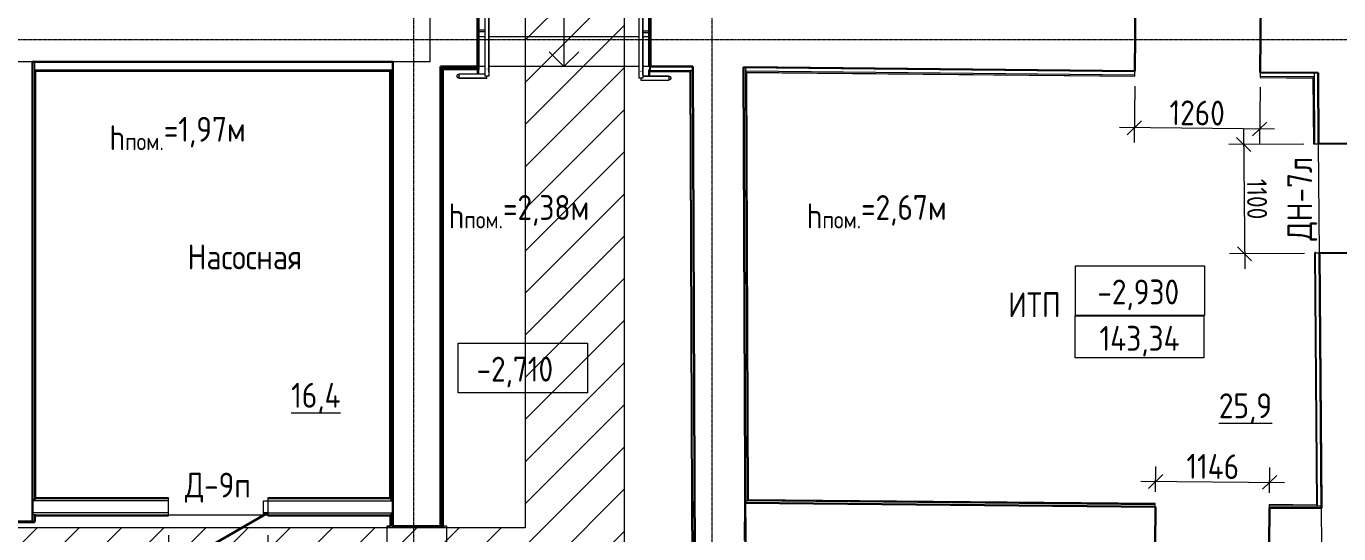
# Model space of a CAD drawing. Header units: millimetres. Extents: x 504091 to 2165846, y 135022 to 442887.
# Drawn here: x 610052 to 623248, y 213026 to 218134 of the extents above; entities that cross this region are included whole.
import ezdxf

# ---------------------------------------------------------------- set-up
doc = ezdxf.new("R2010")
doc.units = ezdxf.units.MM
doc.linetypes.add('ADSK_Линия сетки', pattern=[25, 20, -2.5, 0, -2.5])
doc.linetypes.add('осеваяX2', pattern=[4, 2.5, -0.5, 0.5, -0.5])
doc.layers.get('Defpoints').update_dxf_attribs({"color": 255})
for name, color, linetype, lineweight in [('Аннотация', 7, 'Continuous', 9), ('Двери', 7, 'Continuous', 20), ('Лестницы', 7, 'Continuous', 18), ('Марки дверей', 7, 'Continuous', 20), ('Марки помещений', 7, 'Continuous', 20), ('Ограждение', 7, 'Continuous', 18), ('Оси', 165, 'осеваяX2', 13), ('отметки', 7, 'Continuous', 20), ('Пандусы', 7, 'Continuous', 18), ('Перекрытие', 7, 'Continuous', 18), ('размеры', 7, 'Continuous', 9), ('Стены внутренние', 7, 'Continuous', 18), ('Стены несущие', 7, 'Continuous', 30), ('Стены отделка', 7, 'Continuous', 30), ('Стены перегородки', 7, 'Continuous', 30), ('Стены штриховка', 7, 'Continuous', 18), ('Стрелки вверх', 7, 'Continuous', 18), ('Узлы', 7, 'Continuous', 18)]:
    doc.layers.add(name, color=color, linetype=linetype, lineweight=lineweight)
doc.layers.add('Линии', color=7, linetype='Continuous', lineweight=9, true_color=0x00a600)
doc.layers.add('Штриховка', color=252, linetype='Continuous')
doc.styles.add('GOST Common_1', font='GOST_Common.ttf', dxfattribs={"width": 0.9, "height": 250})
doc.styles.add('GOST Common_2', font='GOST_Common.ttf', dxfattribs={"width": 0.9, "height": 200})
doc.styles.add('GOST Common_4', font='GOST_Common.ttf', dxfattribs={"width": 0.9, "height": 200})
doc.dimstyles.new('ADSK_Основной_2_5_мм', dxfattribs={"dimscale": 304.8, "dimtxt": 251.428749, "dimasz": 0.463911, "dimexe": 0.492126, "dimexo": 0.492126, "dimgap": 0.098425, "dimtad": 1, "dimdec": 3, "dimrnd": 0.001, "dimdsep": 46, "dimtxsty": 'GOST Common_1', "dimblk1": 'OBLIQUE', "dimblk2": 'OBLIQUE', "dimsah": 1, "dimcen": 0.09, "dimdle": 0.492126, "dimazin": 2, "dimtfac": 1, "dimtdec": 4, "dimtix": 1, "dimtmove": 0, "dimatfit": 3, "dimfxl": 0, "dimtvp": 1, "dimtolj": 1, "dimtzin": 0, "dimlwd": 20, "dimlwe": 20, "dimarcsym": 0})
doc.dimstyles.new('ADSK_Основной_2_5_мм_Округление_до_1_мм', dxfattribs={"dimscale": 304.8, "dimtxt": 251.428749, "dimasz": 0.463911, "dimexe": 0.492126, "dimexo": 0.492126, "dimgap": 0.098425, "dimtad": 1, "dimdec": 0, "dimdsep": 46, "dimtxsty": 'GOST Common_1', "dimblk1": 'OBLIQUE', "dimblk2": 'OBLIQUE', "dimsah": 1, "dimcen": 0.09, "dimdle": 0.492126, "dimazin": 2, "dimtfac": 1, "dimtdec": 4, "dimtix": 1, "dimtmove": 0, "dimatfit": 3, "dimfxl": 0, "dimtvp": 1, "dimtolj": 1, "dimtzin": 0, "dimlwd": 20, "dimlwe": 20, "dimarcsym": 0})
doc.dimstyles.new('ADSK_Основной_2_мм', dxfattribs={"dimscale": 304.8, "dimtxt": 201.142999, "dimasz": 0.463911, "dimexe": 0.492126, "dimexo": 0.492126, "dimgap": 0.098425, "dimtad": 1, "dimrnd": 0.01, "dimdsep": 46, "dimtxsty": 'GOST Common_4', "dimblk1": 'OBLIQUE', "dimblk2": 'OBLIQUE', "dimsah": 1, "dimcen": 0.09, "dimdle": 0.492126, "dimazin": 2, "dimtfac": 1, "dimtdec": 4, "dimtix": 1, "dimtmove": 0, "dimatfit": 3, "dimfxl": 0, "dimtvp": 1, "dimtolj": 1, "dimtzin": 0, "dimlwd": 20, "dimlwe": 20, "dimarcsym": 0})

# ---------------------------------------------------------------- blocks, each defined once
blk = doc.blocks.new('AC_Дверь_Однопольная_Стальная - 850х1850Н нов Д9п EI30-6474928-План подвала')
at = {"layer": 'Двери', "lineweight": 30}
blk.add_line((-500, 60), (366, 560), dxfattribs=at)
blk = doc.blocks.new('Тип перил - Перила_Внутренний_-6517018-План подвала')
at = {"layer": 'Ограждение'}
for p, q in [((46583, 20810), (46303, 20810)), ((46303, 20792), (46303, 20788)), ((46303, 20770), (46583, 20770)), ((46563, 20770), (46563, 19917)), ((46583, 20788), (46583, 20792)), ((46583, 20790), (46585, 20790)), ((46603, 19917), (46603, 20790)), ((46563, 19898), (46303, 19898)), ((46303, 19880), (46303, 19876)), ((46303, 19858), (46583, 19858)), ((46583, 19876), (46583, 19878))]:
    blk.add_line(p, q, dxfattribs=at)
at = {"layer": 'Ограждение', "flags": 128}
blk.add_lwpolyline([(46585, 19947), (46583, 19947), (46581, 19947)], dxfattribs=at)
blk = doc.blocks.new('Тип перил - D40-16087-План подвала')
at = {"layer": 'Ограждение', "flags": 128}
for points in [[(0, 20), (1, 20), (2, 20), (2, 20), (3, 20), (4, 20), (5, 19), (6, 19), (6, 19), (7, 19), (8, 18), (9, 18), (9, 18), (10, 17), (11, 17), (11, 17), (12, 16), (13, 16), (13, 15), (14, 14), (14, 14), (15, 13), (15, 13), (16, 12), (16, 11), (17, 11), (17, 10), (18, 9), (18, 9), (18, 8), (19, 7), (19, 6), (19, 6), (19, 5), (20, 4), (20, 3), (20, 3), (20, 2), (20, 1), (20, 0), (20, 0)], [(20, 0), (20, -1), (20, -2), (20, -2), (20, -3), (20, -4), (19, -5), (19, -6), (19, -6), (19, -7), (18, -8), (18, -9), (18, -9), (17, -10), (17, -11), (17, -11), (16, -12), (16, -13), (15, -13), (14, -14), (14, -14), (13, -15), (13, -15), (12, -16), (11, -16), (11, -17), (10, -17), (9, -18), (9, -18), (8, -18), (7, -19), (6, -19), (6, -19), (5, -19), (4, -20), (3, -20), (3, -20), (2, -20), (1, -20), (0, -20), (0, -20)]]:
    blk.add_lwpolyline(points, dxfattribs=at)
blk = doc.blocks.new('Тип перил - Перила_Внутренний_-V1-План подвала')
at = {"layer": 'Ограждение'}
for p, q in [((46303, 20810), (46303, 20770)), ((46303, 20810), (46583, 20810)), ((46303, 20770), (46583, 20770)), ((46563, 20770), (46563, 19878)), ((46583, 20810), (46583, 20770)), ((46603, 20790), (46583, 20790)), ((46603, 20790), (46603, 19878)), ((46303, 19858), (46303, 19898)), ((46563, 19898), (46303, 19898)), ((46583, 19858), (46303, 19858)), ((46603, 19878), (46563, 19878)), ((46583, 19858), (46583, 19878))]:
    blk.add_line(p, q, dxfattribs=at)
blk = doc.blocks.new('Тип перил - Перила_Внутренний_-6527315-План подвала')
at = {"layer": 'Ограждение'}
for p, q in [((48112, 20790), (48112, 19896)), ((48130, 20790), (48132, 20790)), ((48412, 20810), (48132, 20810)), ((48132, 20792), (48132, 20788)), ((48132, 20770), (48412, 20770)), ((48152, 19896), (48152, 20770)), ((48412, 20788), (48412, 20792)), ((48132, 19858), (48132, 19856)), ((48132, 19838), (48412, 19838)), ((48412, 19878), (48152, 19878)), ((48412, 19856), (48412, 19860))]:
    blk.add_line(p, q, dxfattribs=at)
at = {"layer": 'Ограждение', "flags": 128}
blk.add_lwpolyline([(48134, 19926), (48132, 19927), (48130, 19926)], dxfattribs=at)
blk = doc.blocks.new('Тип перил - D40-V2-План подвала')
at = {"layer": 'Ограждение', "flags": 128}
for points in [[(0, 20), (1, 20), (2, 20), (2, 20), (3, 20), (4, 20), (5, 19), (6, 19), (6, 19), (7, 19), (8, 18), (9, 18), (9, 18), (10, 17), (11, 17), (11, 17), (12, 16), (13, 16), (13, 15), (14, 14), (14, 14), (15, 13), (15, 13), (16, 12), (16, 11), (17, 11), (17, 10), (18, 9), (18, 9), (18, 8), (19, 7), (19, 6), (19, 6), (19, 5), (20, 4), (20, 3), (20, 3), (20, 2), (20, 1), (20, 0), (20, 0)], [(20, 0), (20, -1), (20, -2), (20, -2), (20, -3), (20, -4), (19, -5), (19, -6), (19, -6), (19, -7), (18, -8), (18, -9), (18, -9), (17, -10), (17, -11), (17, -11), (16, -12), (16, -13), (15, -13), (14, -14), (14, -14), (13, -15), (13, -15), (12, -16), (11, -16), (11, -17), (10, -17), (9, -18), (9, -18), (8, -18), (7, -19), (6, -19), (6, -19), (5, -19), (4, -20), (3, -20), (3, -20), (2, -20), (1, -20), (0, -20), (0, -20)]]:
    blk.add_lwpolyline(points, dxfattribs=at)
blk = doc.blocks.new('Тип перил - Перила_Внутренний_-V3-План подвала')
at = {"layer": 'Ограждение'}
for p, q in [((48132, 20790), (48112, 20790)), ((48112, 20790), (48112, 19858)), ((48132, 20770), (48132, 20810)), ((48412, 20810), (48132, 20810)), ((48412, 20770), (48132, 20770)), ((48152, 20770), (48152, 19858)), ((48412, 20770), (48412, 20810)), ((48152, 19858), (48112, 19858)), ((48132, 19858), (48132, 19838)), ((48132, 19838), (48412, 19838)), ((48152, 19878), (48412, 19878)), ((48412, 19878), (48412, 19838))]:
    blk.add_line(p, q, dxfattribs=at)
blk = doc.blocks.new('ADSK_Ограждение_Опоры_Г_образная - D15 высота60 консоль80-V7-План подвала')
at = {"layer": 'Ограждение'}
for p, q in [((-7, 76), (-7, 20)), ((8, 20), (8, 76))]:
    blk.add_line(p, q, dxfattribs=at)
blk = doc.blocks.new('ADSK_Ограждение_Опоры_Г_образная - D15 высота60 консоль80-V8-План подвала')
at = {"layer": 'Ограждение'}
for p, q in [((-7.5, 66), (-7.5, 20)), ((7.5, 20), (7.5, 66))]:
    blk.add_line(p, q, dxfattribs=at)
blk = doc.blocks.new('ADSK_Ограждение_Опоры_Г_образная - D15 высота60 консоль80-V9-План подвала')
at = {"layer": 'Ограждение'}
for p, q in [((-7.5, 76), (-7.5, 20)), ((7.5, 20), (7.5, 76))]:
    blk.add_line(p, q, dxfattribs=at)
blk = doc.blocks.new('ADSK_Ограждение_Опоры_Г_образная - D15 высота60 консоль80-V10-План подвала')
at = {"layer": 'Ограждение'}
for p, q in [((0, 80), (-8, 80)), ((-8, 80), (-8, 20)), ((3, 80), (0, 80)), ((8, 20), (8, 76))]:
    blk.add_line(p, q, dxfattribs=at)
blk = doc.blocks.new('Высотные отметки - Рамка-12095-План подвала')
at = {"layer": 'Аннотация', "lineweight": 20}
for p, q in [((-6.5, 0), (-6.5, 5)), ((-6.5, 5), (6.5, 5)), ((6.5, 5), (6.5, 0)), ((6.5, 0), (-6.5, 0))]:
    blk.add_line(p, q, dxfattribs=at)
blk = doc.blocks.new('_Oblique')
at = {"color": 0, "linetype": 'ByBlock', "lineweight": -2}
blk.add_line((-0.5, -0.5), (0.5, 0.5), dxfattribs=at)
blk = doc.blocks.new('*D488')
at = {"layer": 'Defpoints', "color": 0, "lineweight": 20, "transparency": 16777216}
for p in [(611482, 213162), (612482, 213162), (612482, 212488)]:
    blk.add_point(p, dxfattribs=at)
at = {"layer": 'размеры', "color": 0, "lineweight": 20, "transparency": 16777216}
for p, q in [((611482, 213012), (611482, 212338)), ((612482, 213012), (612482, 212338)), ((611332, 212488), (612632, 212488))]:
    blk.add_line(p, q, dxfattribs=at)
at = {"layer": 'размеры', "color": 0, "lineweight": 20, "transparency": 16777216, "xscale": 141.4, "yscale": 141.4, "zscale": 141.4, "rotation": 180}
blk.add_blockref('_Oblique', (611482, 212488), dxfattribs=at)
at = {"layer": 'размеры', "color": 0, "lineweight": 20, "transparency": 16777216, "xscale": 141.4, "yscale": 141.4, "zscale": 141.4}
blk.add_blockref('_Oblique', (612482, 212488), dxfattribs=at)
at = {"layer": 'размеры', "color": 0, "lineweight": 20, "transparency": 16777216, "insert": (611982, 212618), "char_height": 200, "width": 560.47, "attachment_point": 5, "style": 'GOST Common_4'}
blk.add_mtext('\\A1;1000', dxfattribs=at)
blk = doc.blocks.new('*D490')
at = {"layer": 'Defpoints', "color": 0, "lineweight": 20, "transparency": 16777216}
for p in [(623045, 216949), (622300, 215843), (623054, 215849)]:
    blk.add_point(p, dxfattribs=at)
at = {"layer": 'размеры', "color": 0, "lineweight": 20, "transparency": 16777216}
for p, q in [((622290, 217093), (622302, 215693)), ((622895, 216948), (622141, 216942)), ((622904, 215848), (622150, 215842))]:
    blk.add_line(p, q, dxfattribs=at)
at = {"layer": 'размеры', "color": 0, "lineweight": 20, "transparency": 16777216, "xscale": 141.4, "yscale": 141.4, "zscale": 141.4}
for p, rotation in [((622291, 216943), 90.46578368436715), ((622300, 215843), 270.4657836843672)]:
    blk.add_blockref('_Oblique', p, dxfattribs=dict(at, rotation=rotation))
at = {"layer": 'размеры', "color": 0, "lineweight": 20, "transparency": 16777216, "insert": (622426, 216394), "char_height": 200, "width": 515.47, "attachment_point": 5, "rotation": 270.4658, "style": 'GOST Common_4'}
blk.add_mtext('\\A1;1100', dxfattribs=at)
blk = doc.blocks.new('*D472')
at = {"layer": 'Defpoints', "color": 0, "lineweight": 20, "transparency": 16777216}
for p in [(621198, 217682), (622458, 217669), (621192, 217112)]:
    blk.add_point(p, dxfattribs=at)
at = {"layer": 'размеры', "color": 0, "lineweight": 20, "transparency": 16777216}
for p, q in [((621197, 217532), (621191, 216962)), ((622457, 217519), (622451, 216949)), ((622602, 217098), (621042, 217114))]:
    blk.add_line(p, q, dxfattribs=at)
at = {"layer": 'размеры', "color": 0, "lineweight": 20, "transparency": 16777216, "xscale": 141.4, "yscale": 141.4, "zscale": 141.4}
for p, rotation in [((621192, 217112), 179.4218571227823), ((622452, 217099), 359.4218571227823)]:
    blk.add_blockref('_Oblique', p, dxfattribs=dict(at, rotation=rotation))
at = {"layer": 'размеры', "color": 0, "lineweight": 20, "transparency": 16777216, "insert": (621824, 217261), "char_height": 250, "width": 700.59, "attachment_point": 5, "rotation": 359.4219, "style": 'GOST Common_1'}
blk.add_mtext('\\A1;1260', dxfattribs=at)
blk = doc.blocks.new('*D473')
at = {"layer": 'Defpoints', "color": 0, "lineweight": 20, "transparency": 16777216}
for p in [(622553, 213543), (621404, 213298), (622550, 213287)]:
    blk.add_point(p, dxfattribs=at)
at = {"layer": 'размеры', "color": 0, "lineweight": 20, "transparency": 16777216}
for p, q in [((621406, 213448), (621408, 213703)), ((622552, 213437), (622554, 213693)), ((621257, 213555), (622703, 213541))]:
    blk.add_line(p, q, dxfattribs=at)
at = {"layer": 'размеры', "color": 0, "lineweight": 20, "transparency": 16777216, "xscale": 141.4, "yscale": 141.4, "zscale": 141.4}
for p, rotation in [((621407, 213553), 179.4599372411097), ((622553, 213543), 359.4599372411097)]:
    blk.add_blockref('_Oblique', p, dxfattribs=dict(at, rotation=rotation))
at = {"layer": 'размеры', "color": 0, "lineweight": 20, "transparency": 16777216, "insert": (621981, 213703), "char_height": 250, "width": 669.91, "attachment_point": 5, "rotation": 359.4599, "style": 'GOST Common_1'}
blk.add_mtext('\\A1;1146', dxfattribs=at)
blk = doc.blocks.new('оси')
at = {"layer": 'Оси', "linetype": 'ADSK_Линия сетки'}
for p, q in [((52350, -2196.5), (52350, 46378)), ((55350, -2196.5), (55350, 46378)), ((-3614.3, 22400), (62615.4, 22400))]:
    blk.add_line(p, q, dxfattribs=at)

msp = doc.modelspace()

# ---------------------------------------------------------------- hatches: boundary and pattern name
at = {"layer": 'Узлы', "lineweight": 9}
h = msp.add_hatch(dxfattribs=at)
h.set_pattern_fill('FP_8', color=252, style=0, pattern_type=2)
h.set_pattern_definition([(45, (568099.94, 197753.52), (-212.132, 212.132), [])])
h.paths.add_polyline_path([(605366.2455, 212086.0391), (616067.7735, 212086.0391), (616067.7735, 232725.4732), (615067.7735, 232725.4732), (615067.7735, 213086.0391), (605822.7795, 213086.0391), (605822.7795, 217886.0391), (604822.7795, 217886.0391), (604822.7795, 212086.0391), (604856.5332, 212086.0391)])

# ---------------------------------------------------------------- linework, layer by layer
at = {"layer": 'Аннотация', "lineweight": 9, "flags": 128}
msp.add_lwpolyline([(620596.3702, 215218.2757), (621892.8765, 215218.2757), (621892.8765, 214795.2757), (620596.3702, 214795.2757)], close=True, dxfattribs=at)
at = {"layer": 'Лестницы'}
for p, q in [((614662.9352, 218027.6185), (614606.8145, 218027.6185)), ((614662.9352, 218027.6185), (614606.8145, 218027.6185)), ((616211.834, 218027.6185), (614702.9352, 218027.6185)), ((616211.834, 218027.6185), (614702.9352, 218027.6185)), ((616307.834, 218027.6185), (616251.834, 218027.6185)), ((616307.834, 218027.6185), (616251.834, 218027.6185)), ((614662.9352, 217727.6185), (614606.8145, 217727.6185)), ((616211.834, 217727.6185), (614702.9352, 217727.6185)), ((616307.834, 217727.6185), (616251.834, 217727.6185))]:
    msp.add_line(p, q, dxfattribs=at)
at = {"layer": 'Линии', "color": 7}
for p, q in [((615067.7735, 232725.4732), (615067.7735, 213086.0391)), ((616067.7735, 212086.0391), (616067.7735, 232725.4732)), ((610139.5333, 213086.0391), (605822.7795, 213086.0391)), ((615067.7735, 213086.0391), (610139.5333, 213086.0391))]:
    msp.add_line(p, q, dxfattribs=at)
at = {"layer": 'Пандусы'}
for p, q in [((613676.7913, 213101.8218), (613676.7913, 212091.8218)), ((613706.7913, 213101.8218), (613676.7913, 213101.8218)), ((614276.7913, 213101.8218), (614246.7913, 213101.8218)), ((614276.7913, 213101.8218), (614276.7913, 212091.8218))]:
    msp.add_line(p, q, dxfattribs=at)
at = {"layer": 'Перекрытие'}
for p, q in [((614662.9352, 217727.6185), (614606.8145, 217727.6185)), ((616211.834, 217727.6185), (614702.9352, 217727.6185)), ((616307.834, 217727.6185), (616251.834, 217727.6185)), ((617284.2259, 217720.9575), (617264.168, 217721.1581)), ((623054.3601, 215849.4353), (623045.4178, 216949.399)), ((612436.7913, 213216.8453), (612436.7913, 213356.8453)), ((612436.7913, 213356.8453), (612481.7913, 213356.8453)), ((617280.1392, 213336.8138), (617281.2939, 213336.8029)), ((611481.7913, 213216.8453), (612481.7913, 213216.8453)), ((612481.7913, 213236.8453), (612436.7913, 213236.8453)), ((613676.7913, 213101.8218), (613706.7913, 213101.8218))]:
    msp.add_line(p, q, dxfattribs=at)
at = {"layer": 'Стены внутренние', "color": 8, "true_color": 0x7f7f7f}
for q in [(614111.8454, 218447.6185), (613736.7913, 217774.8405)]:
    msp.add_line((614113.9289, 217774.8405), q, dxfattribs=at)
at = {"layer": 'Стены внутренние'}
for p, q in [((623005.4394, 216946.5739), (623005.4191, 216949.0738)), ((623014.3614, 215849.1101), (623014.2598, 215861.6097))]:
    msp.add_line(p, q, dxfattribs=at)
at = {"layer": 'Стены несущие'}
for p, q in [((614588.1213, 217727.6185), (614588.1213, 218447.6185)), ((616327.834, 218447.6185), (616327.834, 217727.6185)), ((621198.1843, 217681.6347), (621205.4493, 218401.5981)), ((622465.3852, 218388.8843), (622458.1201, 217668.9209)), ((610116.3391, 213149.1182), (610116.3391, 217774.8405)), ((610116.3391, 217774.8405), (613736.7913, 217774.8405)), ((613736.7913, 217774.8405), (613736.7913, 213101.8218)), ((614216.7913, 217727.6185), (614588.1213, 217727.6185)), ((614216.7913, 213101.8218), (614216.7913, 217727.6185)), ((616327.834, 217727.6185), (616754.1435, 217727.6185)), ((616754.1435, 217727.6185), (616772.1857, 212774.0081)), ((617264.1698, 217721.3322), (621198.1843, 217681.6347)), ((617282.1823, 212775.8656), (617264.1698, 217721.3322)), ((621198.1843, 217681.6347), (617284.1736, 217721.1304)), ((622458.1201, 217668.9209), (623039.616, 217663.0531)), ((623045.4178, 216949.399), (623039.616, 217663.0531)), ((623045.4178, 216949.399), (623549.5026, 216953.497)), ((623564.3432, 215853.5813), (623054.3601, 215849.4353)), ((623054.3601, 215849.4353), (623075.2309, 213282.1884)), ((623075.0399, 213305.6818), (623054.3601, 215849.4353)), ((617281.2939, 213336.8029), (617277.7121, 212956.8198)), ((621404.3297, 213297.9386), (617281.2939, 213336.8029)), ((621400.7479, 212917.9554), (621404.3297, 213297.9386)), ((622550.321, 213287.1363), (622546.7392, 212907.1532)), ((623075.2309, 213282.1884), (622550.321, 213287.1363)), ((609636.3391, 213149.1182), (610116.3391, 213149.1182)), ((613736.7913, 213101.8218), (614216.7913, 213101.8218))]:
    msp.add_line(p, q, dxfattribs=at)
at = {"layer": 'Стены отделка', "lineweight": 9}
for p, q in [((614586.8145, 218447.6185), (614586.8145, 217707.6185)), ((614598.1213, 217727.6185), (614598.1213, 218447.6185)), ((614606.8145, 217697.6185), (614606.8145, 218467.6185)), ((616307.834, 218447.6185), (616307.834, 217727.6185)), ((616317.834, 218477.6185), (616317.834, 217687.6185)), ((610136.3391, 217774.8405), (610136.3391, 213374.8405)), ((610136.3391, 217694.8405), (613736.7913, 217694.8405)), ((610148.3391, 213388.8453), (610148.3391, 217682.8405)), ((610148.3391, 217682.8405), (613704.7913, 217682.8405)), ((613704.7913, 217682.8405), (613704.7913, 213388.8453)), ((613716.7913, 217694.8405), (613716.7913, 213356.8453)), ((614236.7913, 213101.8218), (614236.7913, 217727.6185)), ((614586.8145, 217707.6185), (614236.7913, 217707.6185)), ((614246.7913, 213091.8218), (614246.7913, 217697.6185)), ((614246.7913, 217697.6185), (614606.8145, 217697.6185)), ((614598.1213, 217727.6185), (614588.1213, 217727.6185)), ((614588.1213, 217727.6185), (614588.1213, 217707.6185)), ((616327.834, 217727.6185), (616307.834, 217727.6185)), ((616317.834, 217687.6185), (616754.1435, 217687.6185)), ((616322.834, 217687.6185), (616322.834, 217677.6185)), ((616322.834, 217677.6185), (616724.18, 217677.6185)), ((616724.18, 217677.6185), (616740.1115, 213343.4374)), ((616750.1114, 213343.4733), (616734.1434, 217687.6185)), ((616754.1435, 217687.6185), (616734.1436, 217687.545)), ((616754.1435, 217687.6185), (616754.1435, 217727.6185)), ((616770.1113, 213343.5469), (616754.1435, 217687.6185)), ((617284.1714, 217720.9121), (617264.1716, 217720.8392)), ((617284.1736, 217721.1304), (617283.77, 217681.1324)), ((617283.77, 217681.1324), (617294.3168, 217681.026)), ((617284.1714, 217720.9121), (617300.0672, 213356.6269)), ((617312.024, 213368.5147), (617296.3606, 217669.0048)), ((617296.3606, 217669.0048), (621197.6596, 217629.6374)), ((621197.6596, 217629.6374), (621198.1843, 217681.6347)), ((622458.1201, 217668.9209), (622457.5954, 217616.9236)), ((622457.5954, 217616.9236), (622988.0328, 217611.571)), ((623003.8824, 217663.4137), (622458.1201, 217668.9209)), ((622988.0328, 217611.571), (622993.4195, 216948.9762)), ((622989.9355, 217623.5524), (623003.4788, 217623.4158)), ((623039.6219, 217662.3299), (622999.6232, 217662.0047)), ((622999.6232, 217662.0047), (622999.9366, 217623.4515)), ((623003.4788, 217623.4158), (623003.8824, 217663.4137)), ((622993.4195, 216948.9762), (623045.4178, 216949.399)), ((623054.3601, 215849.4353), (623002.3618, 215849.0126)), ((623002.3618, 215849.0126), (623022.965, 213314.6825)), ((610136.3391, 213376.8453), (610136.7913, 213376.8453)), ((610136.7913, 213376.8453), (610136.7913, 213356.8453)), ((611481.7913, 213388.8453), (610148.3391, 213388.8453)), ((611481.7913, 213356.8453), (611481.7913, 213388.8453)), ((612481.7913, 213388.8453), (612481.7913, 213356.8453)), ((613704.7913, 213388.8453), (612481.7913, 213388.8453)), ((610116.3391, 213374.8405), (610136.3391, 213374.8405)), ((616740.1115, 213343.4376), (616742.1859, 212773.8988)), ((616750.1114, 213343.4733), (616770.1113, 213343.5469)), ((616770.1113, 213343.5469), (616750.1114, 213343.474)), ((617280.0664, 213356.7966), (617300.0663, 213356.8695)), ((617281.4824, 213356.802), (617281.2939, 213336.8029)), ((617281.2939, 213336.8029), (621402.191, 213297.9587)), ((617300.0672, 213356.6269), (617281.4824, 213356.802)), ((621402.4926, 213329.9573), (617312.024, 213368.5147)), ((621402.191, 213297.9587), (621402.4926, 213329.9573)), ((622549.6231, 213307.1437), (622549.4346, 213287.1446)), ((622549.4346, 213287.1446), (622550.321, 213287.1363)), ((622549.7362, 213319.1432), (622549.6231, 213307.1437)), ((623022.965, 213314.6825), (622549.7362, 213319.1432)), ((623035.0639, 213302.5679), (623034.9663, 213314.5694)), ((623035.0412, 213305.3566), (623075.0399, 213305.6818)), ((623075.4194, 213302.1875), (623035.0639, 213302.5679)), ((623075.2309, 213282.1884), (623075.4194, 213302.1875)), ((610136.3391, 213149.1182), (609616.3391, 213149.1182)), ((609616.3391, 213139.1182), (610136.3391, 213139.1182)), ((610116.7913, 213236.8453), (610116.7913, 213216.8453)), ((610146.3391, 213216.8453), (610116.7913, 213216.8453)), ((610136.3391, 213216.8453), (610136.3391, 213149.3673)), ((610136.3391, 213149.3673), (610146.3391, 213149.3673)), ((610136.3391, 213139.1182), (610136.3391, 213149.1182)), ((610146.3391, 213149.3673), (610146.3391, 213206.8453)), ((610146.3391, 213206.8453), (611481.7913, 213206.8453)), ((611481.7913, 213236.8453), (611481.7913, 213236.8453)), ((611481.7913, 213206.8453), (611481.7913, 213236.8453)), ((612481.7913, 213236.8453), (612481.7913, 213206.8453)), ((612481.7913, 213206.8453), (613706.7913, 213206.8453)), ((613706.7913, 213206.8453), (613706.7913, 213101.8218)), ((613716.7913, 213236.8453), (613716.7913, 213206.8453)), ((614236.7913, 213101.8218), (613706.7913, 213101.8218)), ((613736.7913, 213091.8218), (613736.7913, 213101.8218)), ((613736.7913, 213091.8218), (614246.7913, 213091.8218))]:
    msp.add_line(p, q, dxfattribs=at)
at = {"layer": 'Стены перегородки', "lineweight": 18}
for p, q in [((610116.7913, 213356.8453), (610116.7913, 213236.8453)), ((611481.7913, 213356.8453), (610116.7913, 213356.8453)), ((611481.7913, 213236.8453), (611481.7913, 213356.8453)), ((612481.7913, 213356.8453), (612481.7913, 213236.8453)), ((612481.7913, 213356.8453), (613736.7913, 213356.8453)), ((611481.7913, 213236.8453), (610116.7913, 213236.8453)), ((612481.7913, 213236.8453), (613736.7913, 213236.8453))]:
    msp.add_line(p, q, dxfattribs=at)
at = {"layer": 'Стены штриховка'}
for p, q in [((616327.834, 217687.6185), (616327.834, 218467.6185)), ((610116.3391, 217774.8405), (609636.3391, 217774.8405)), ((610146.3391, 213386.8453), (610146.3391, 217684.8405)), ((610146.3391, 217684.8405), (613706.7913, 217684.8405)), ((613706.7913, 217684.8405), (613706.7913, 213386.8453)), ((614586.8145, 217707.6185), (614606.8145, 217707.6185)), ((621197.7807, 217641.6368), (617294.3168, 217681.026)), ((617310.0312, 213366.5334), (617294.3532, 217671.0251)), ((617294.3532, 217671.0251), (621197.6798, 217631.6373)), ((622457.6156, 217618.9235), (622990.0168, 217613.5511)), ((622989.9355, 217623.5524), (622457.7165, 217628.923)), ((622990.0168, 217613.5511), (622995.4194, 216948.9925)), ((622999.9366, 217623.4515), (623005.4191, 216949.0738)), ((623004.3617, 215849.0289), (623024.9815, 213312.6634)), ((623034.9663, 213314.5694), (623014.3614, 215849.1101)), ((611481.7913, 213376.8453), (610136.7913, 213376.8453)), ((611481.7913, 213386.8453), (610146.3391, 213386.8453)), ((613706.7913, 213386.8453), (612481.7913, 213386.8453)), ((613716.7913, 213376.8453), (612481.7913, 213376.8453)), ((616750.1114, 213343.474), (616752.1858, 212773.9352)), ((621402.3795, 213317.9578), (617300.0672, 213356.6269)), ((621402.4738, 213327.9574), (617310.0312, 213366.5334)), ((622549.6231, 213307.1437), (623035.0639, 213302.5679)), ((623024.9815, 213312.6634), (622549.7174, 213317.1433)), ((623078.3205, 212902.1424), (623075.2309, 213282.1884)), ((610146.3391, 213216.8453), (611481.7913, 213216.8453)), ((612481.7913, 213216.8453), (613716.7913, 213216.8453)), ((613716.7913, 213206.8453), (613716.7913, 213101.8218))]:
    msp.add_line(p, q, dxfattribs=at)
at = {"layer": 'Стрелки вверх'}
for p, q in [((615458.1213, 218327.6185), (615458.1213, 218027.6185)), ((615458.1213, 218027.6185), (615458.1213, 217727.6185)), ((615458.1213, 217727.6185), (615308.1213, 217877.6185)), ((615458.1213, 217727.6185), (615608.1213, 217877.6185))]:
    msp.add_line(p, q, dxfattribs=at)

# ---------------------------------------------------------------- block references
at = {"layer": 'Двери', "color": 8, "true_color": 0x7f7f7f, "rotation": 180}
msp.add_blockref('AC_Дверь_Однопольная_Стальная - 850х1850Н нов Д9п EI30-6474928-План подвала', (611981.7913, 213296.8453), dxfattribs=at)
at = {"layer": 'Ограждение'}
for name, p in [('Тип перил - Перила_Внутренний_-6517018-План подвала', (568099.9373, 197753.5225)), ('Тип перил - Перила_Внутренний_-V1-План подвала', (568099.9373, 197753.5225)), ('Тип перил - Перила_Внутренний_-6527315-План подвала', (568099.9373, 197753.5225)), ('Тип перил - Перила_Внутренний_-V3-План подвала', (568099.9373, 197753.5225)), ('ADSK_Ограждение_Опоры_Г_образная - D15 высота60 консоль80-V8-План подвала', (614593.8715, 217631.6185)), ('ADSK_Ограждение_Опоры_Г_образная - D15 высота60 консоль80-V10-План подвала', (616314.6113, 217611.6185)), ('Тип перил - D40-V2-План подвала', (616511.834, 217611.6185))]:
    msp.add_blockref(name, p, dxfattribs=at)
for name, p, rotation in [('ADSK_Ограждение_Опоры_Г_образная - D15 высота60 консоль80-V7-План подвала', (614682.9352, 218087.6185), 90), ('ADSK_Ограждение_Опоры_Г_образная - D15 высота60 консоль80-V9-План подвала', (616231.834, 218077.6185), 270), ('Тип перил - D40-16087-План подвала', (614402.9352, 217631.6185), 180)]:
    msp.add_blockref(name, p, dxfattribs=dict(at, rotation=rotation))
at = {"layer": 'отметки', "lineweight": 20, "xscale": 99.99999999999993, "yscale": 99.99999999999993, "zscale": 99.99999999999993}
for p in [(621249.3687, 215222.0764), (615045.1414, 214444.7571)]:
    msp.add_blockref('Высотные отметки - Рамка-12095-План подвала', p, dxfattribs=at)
at = {"layer": 'Штриховка'}
msp.add_blockref('оси', (561599.5026, 195598.5225), dxfattribs=at)

# ---------------------------------------------------------------- texts
at = {"layer": 'Аннотация', "lineweight": 9, "char_height": 250, "line_spacing_factor": 1.022766, "style": 'GOST Common_2'}
for s, insert, width, attachment_point in [('\\pt360,720,1080,1440,1800,2160,2520,2880,3240,3600,3960,4320,4680,5040,5400,5760,6120,6480,6840,7200,7560,7920,8280,8640,9000,9360,9720,10080,10440,10800,11160,11520;h{\\A1;\\H0.7x;\\S^ пом.;\\H1.42857x;=1,97м}', (610887.6546, 217136.6616), 1365.318, 1), ('\\pt360,720,1080,1440,1800,2160,2520,2880,3240,3600,3960,4320,4680,5040,5400,5760,6120,6480,6840,7200,7560,7920,8280,8640,9000,9360,9720,10080,10440,10800,11160,11520;h{\\A1;\\H0.7x;\\S^ пом.;\\H1.42857x;=2,38м}', (614297.9498, 216349.3329), 1413.495, 1), ('\\pt360,720,1080,1440,1800,2160,2520,2880,3240,3600,3960,4320,4680,5040,5400,5760,6120,6480,6840,7200,7560,7920,8280,8640,9000,9360,9720,10080,10440,10800,11160,11520;h{\\A1;\\H0.7x;\\S^ пом.;\\H1.42857x;=2,67м}', (617897.9498, 216349.3329), 1413.495, 1), ('\\pt360,720,1080,1440,1800,2160,2520,2880,3240,3600,3960,4320,4680,5040,5400,5760,6120,6480,6840,7200,7560,7920,8280,8640,9000,9360,9720,10080,10440,10800,11160,11520;143,34', (621245.2702, 215117.8959), 1297.8, 2)]:
    msp.add_mtext(s, dxfattribs=dict(at, insert=insert, width=width, attachment_point=attachment_point))
at = {"layer": 'Марки дверей', "lineweight": 9, "insert": (622881.0133, 216397.958), "char_height": 250, "width": 869.4, "attachment_point": 5, "rotation": 90, "line_spacing_factor": 1.022766, "style": 'GOST Common_2'}
msp.add_mtext('\\pt450,900,1350,1800,2250,2700,3150,3600,4050,4500,4950,5400,5850,6300,6750,7200,7650,8100,8550,9000,9450,9900,10350,10800,11250,11700,12150,12600,13050,13500,13950,14400;ДН-7л', dxfattribs=at)
at = {"layer": 'Марки дверей', "lineweight": 9, "insert": (611978.1839, 213490.058), "char_height": 250, "width": 690.3, "attachment_point": 5, "line_spacing_factor": 1.022766, "style": 'GOST Common_2'}
msp.add_mtext('\\pt450,900,1350,1800,2250,2700,3150,3600,4050,4500,4950,5400,5850,6300,6750,7200,7650,8100,8550,9000,9450,9900,10350,10800,11250,11700,12150,12600,13050,13500,13950,14400;Д-9п', dxfattribs=at)
at = {"layer": 'Марки помещений', "lineweight": 9, "char_height": 250, "attachment_point": 5, "line_spacing_factor": 1.022766, "style": 'GOST Common_2'}
for s, insert, width in [('\\pt450,900,1350,1800,2250,2700,3150,3600,4050,4500,4950,5400,5850,6300,6750,7200,7650,8100,8550,9000,9450,9900,10350,10800,11250,11700,12150,12600,13050,13500,13950,14400;Насосная', (612248.5706, 215811.9356), 1297.8), ('\\pt450,900,1350,1800,2250,2700,3150,3600,4050,4500,4950,5400,5850,6300,6750,7200,7650,8100,8550,9000,9450,9900,10350,10800,11250,11700,12150,12600,13050,13500,13950,14400;ИТП', (620188.2286, 215330.7365), 541.8), ('\\pt450,900,1350,1800,2250,2700,3150,3600,4050,4500,4950,5400,5850,6300,6750,7200,7650,8100,8550,9000,9450,9900,10350,10800,11250,11700,12150,12600,13050,13500,13950,14400;{\\L16,4}', (612963.577, 214390.3193), 535.5), ('\\pt450,900,1350,1800,2250,2700,3150,3600,4050,4500,4950,5400,5850,6300,6750,7200,7650,8100,8550,9000,9450,9900,10350,10800,11250,11700,12150,12600,13050,13500,13950,14400;{\\L25,9}', (622309.8101, 214284.8121), 566.1)]:
    msp.add_mtext(s, dxfattribs=dict(at, insert=insert, width=width))
at = {"layer": 'отметки', "lineweight": 20, "char_height": 250, "attachment_point": 1, "line_spacing_factor": 1.022761, "style": 'GOST Common_1'}
for s, insert, width in [('-2,930', (620820.6926, 215584.2944), 1028.822569), ('-2,710', (614578.597, 214807.5564), 977.532294)]:
    msp.add_mtext(s, dxfattribs=dict(at, insert=insert, width=width))

# ---------------------------------------------------------------- dimensions: what is measured, and where the dimension line sits
at = {"layer": 'размеры', "lineweight": 20}
for base, p1, p2, angle, dimstyle, override, picture, middle in [((621192.4373, 217112.114), (622458.1201, 217668.9209), (621198.1843, 217681.6347), 359.42185712, 'ADSK_Основной_2_5_мм', {"dimpost": '<>', "dimfxl": 1260}, '*D472', (621823.9693, 217260.7492)), ((622300.3509, 215843.3055), (623045.4178, 216949.399), (623054.3601, 215849.4353), 270.46578368, 'ADSK_Основной_2_мм', {"dimpost": '<>', "dimfxl": 1100}, '*D490', (622425.8754, 216394.3441)), ((622552.7298, 213542.6889), (621404.3297, 213297.9386), (622550.321, 213287.1363), 359.45993724, 'ADSK_Основной_2_5_мм_Округление_до_1_мм', {"dimpost": '<>', "dimfxl": 1146.042152}, '*D473', (621981.1952, 213703.0832))]:
    dim = msp.add_linear_dim(base=base, p1=p1, p2=p2, angle=angle, dimstyle=dimstyle, override=override, dxfattribs=at)
    dim.commit()
    dim.dimension.update_dxf_attribs({"geometry": picture, "text_midpoint": middle})
dim = msp.add_linear_dim(base=(612481.7913, 212488.2212), p1=(611481.7913, 213161.742), p2=(612481.7913, 213161.742), dimstyle='ADSK_Основной_2_мм', override={"dimpost": '<>', "dimfxl": 1000}, dxfattribs=at)
dim.commit()
dim.dimension.update_dxf_attribs({"geometry": '*D488', "text_midpoint": (611981.7913, 212618.2212)})

doc.saveas('drawing.dxf')
